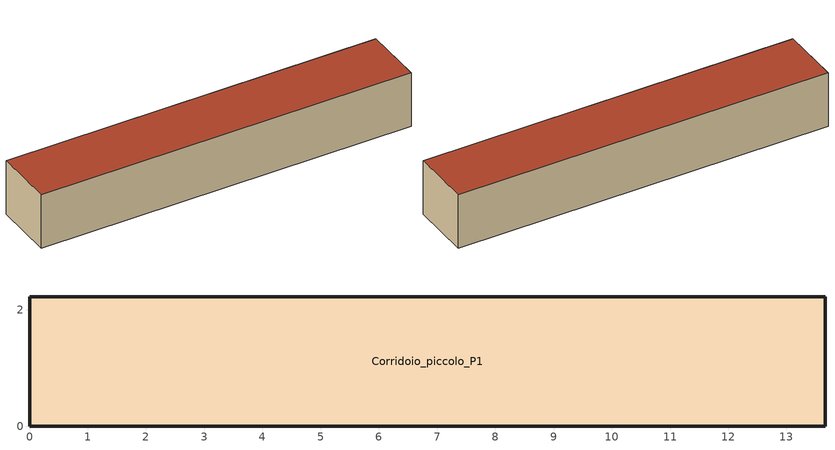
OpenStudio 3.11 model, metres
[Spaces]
Corridoio_piccolo_P1
 floor ground: 0,2.22 13.66,2.22 13.66,0 0,0 z0
 wall outside: 13.66,2.22 0,2.22 0,0 13.66,0 13.66,2.22 z0:2.06
 roof outside: 0,0 13.66,0 13.66,2.22 0,2.22 z2.06
[Space]
Corridoio_piccolo_P1: Thermal Zone=Corridoio_piccolo_P1 Zone
[ThermalZone]
Corridoio_piccolo_P1 Zone: Use Ideal Air Loads=No
[Sizing:Zone]
Corridoio_piccolo_P1 Zone: Zone Cooling Design Supply Air Temperature Input Method=SupplyAirTemperature; Zone Cooling Design Supply Air Temperature {C}=14; Zone Cooling Design Supply Air Temperature Difference {deltaC}=11.11; Zone Heating Design Supply Air Temperature Input Method=SupplyAirTemperature; Zone Heating Design Supply Air Temperature {C}=40; Zone Heating Design Supply Air Temperature Difference {deltaC}=11.11; Zone Cooling Design Supply Air Humidity Ratio {kg-H2O/kg-air}=0.0085; Zone Heating Design Supply Air Humidity Ratio {kg-H2O/kg-air}=0.008; Cooling Design Air Flow Method=DesignDay; Heating Design Air Flow Method=DesignDay; Account for Dedicated Outdoor Air System=No; Dedicated Outdoor Air System Control Strategy=NeutralSupplyAir; Dedicated Outdoor Air Low Setpoint Temperature for Design {C}=autosize; Dedicated Outdoor Air High Setpoint Temperature for Design {C}=autosize; Zone Load Sizing Method=Sensible Load Only No Latent Load; Zone Latent Cooling Design Supply Air Humidity Ratio Input Method=HumidityRatioDifference; Zone Cooling Design Supply Air Humidity Ratio Difference {kgWater/kgDryAir}=0.005; Zone Latent Heating Design Supply Air Humidity Ratio Input Method=HumidityRatioDifference; Zone Humidification Design Supply Air Humidity Ratio Difference {kgWater/kgDryAir}=0.005; Sizing Option=Coincident; Heating Coil Sizing Method=None; Maximum Heating Capacity To Cooling Load Sizing Ratio {W/W}=1
